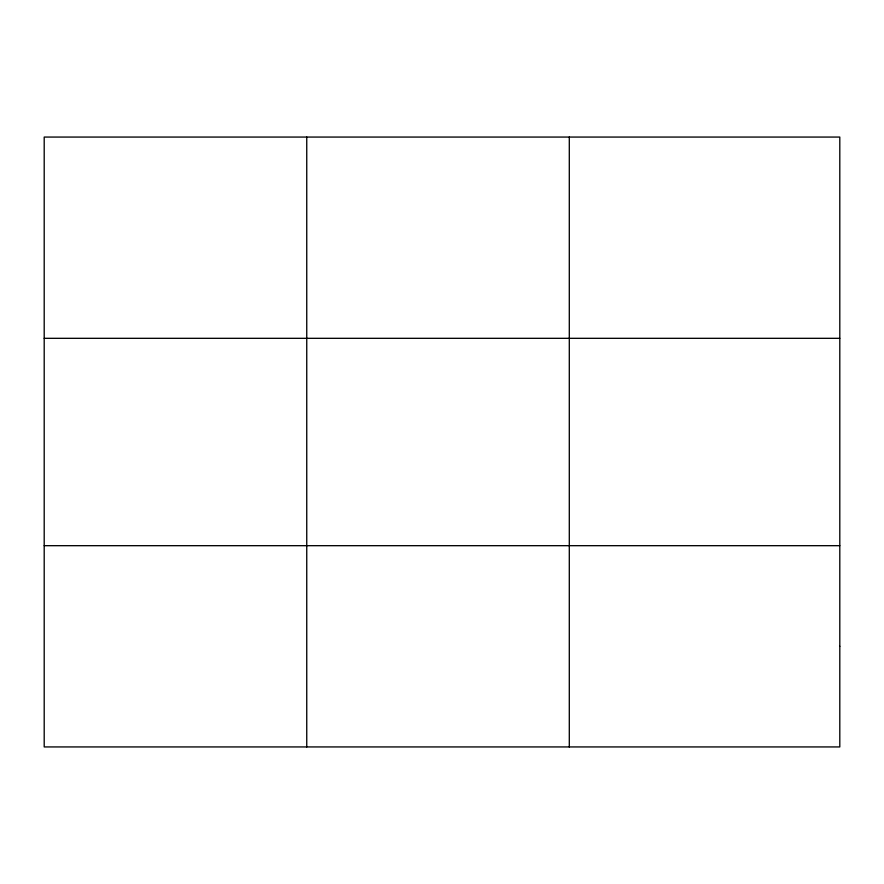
<?xml version="1.0" encoding="UTF-8"?>
<svg xmlns="http://www.w3.org/2000/svg" width="884" height="884" viewBox="0 0 884 884"><rect width="100%" height="100%" fill="white"/><g stroke="black" fill="none" stroke-linecap="round" stroke-linejoin="round"><path stroke-width="1.33" d="M306.748 137.064L306.748 746.936M569.296 137.064L569.296 746.936M44.2 338.318L839.8 338.318M44.2 545.682L839.8 545.682M839.8 646.314L839.8 746.936L44.2 746.936L44.2 137.064L839.8 137.064L839.8 646.314"/></g></svg>
